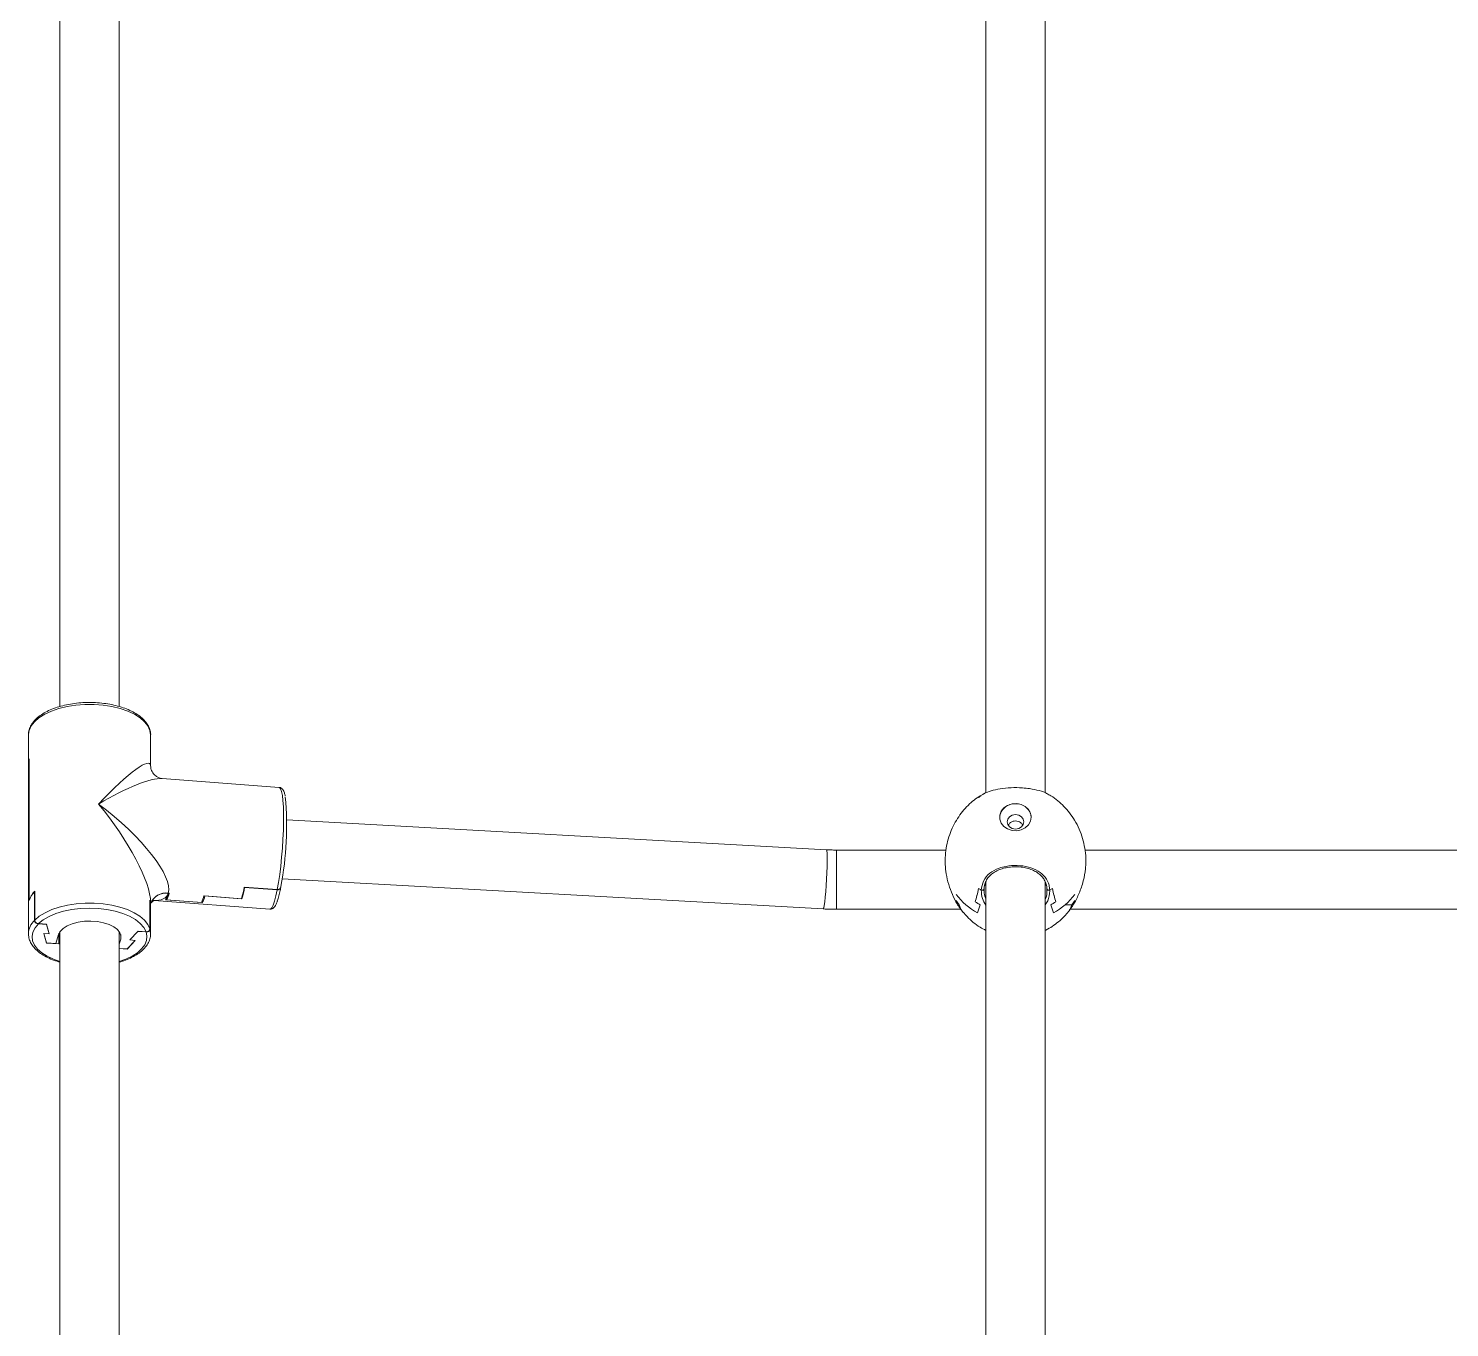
# Model space of a CAD drawing. Header units: millimetres. Extents: x -8092 to 6423, y -6886 to 5604.
# Drawn here: x -461.9 to -78.2, y 3354.1 to 3704.8 of the extents above; entities that cross this region are included whole.
import ezdxf

# ---------------------------------------------------------------- set-up
doc = ezdxf.new("R2010")
doc.units = ezdxf.units.MM
doc.layers.add('DIKOM_ОБЪЕКТ', color=7, linetype='Continuous')

msp = doc.modelspace()

# ---------------------------------------------------------------- linework, layer by layer
at = {"layer": 'DIKOM_ОБЪЕКТ', "color": 7, "linetype": 'Continuous', "lineweight": 15}
for p, q in [((-203.405, 3734.003), (-203.405, 3498.425)), ((-187.405, 3498.422), (-187.405, 3734.019)), ((-453.405, 3720.543), (-453.405, 3521.721)), ((-437.405, 3521.716), (-437.405, 3720.543)), ((-461.905, 3514.034), (-461.902, 3514.183)), ((-461.905, 3514.034), (-461.905, 3506.333)), ((-428.905, 3505.606), (-428.905, 3514.034)), ((-461.721, 3469.407), (-461.721, 3507.565)), ((-461.721, 3507.478), (-461.721, 3469.32)), ((-461.905, 3506.246), (-461.905, 3460.387)), ((-394.226, 3499.892), (-425.819, 3502.278)), ((-246.448, 3483.041), (-392.171, 3491.164)), ((-214.15, 3482.965), (-243.703, 3482.965)), ((-243.703, 3466.965), (-243.703, 3482.965)), ((35.85, 3482.965), (-176.648, 3482.965)), ((-394.724, 3472.312), (-403.623, 3472.984)), ((-403.539, 3472.9), (-403.539, 3472.978)), ((-403.539, 3472.9), (-394.739, 3472.235)), ((-393.384, 3475.207), (-247.338, 3467.066)), ((-203.405, 3474.422), (-203.405, 3238.844)), ((-187.405, 3238.84), (-187.405, 3474.437)), ((-461.721, 3469.407), (-461.695, 3469.404)), ((-460.255, 3471.693), (-460.255, 3463.992)), ((-460.255, 3471.693), (-460.209, 3471.69)), ((-460.209, 3471.827), (-460.209, 3464.04)), ((-429.112, 3469.479), (-429.112, 3461.691)), ((-429.112, 3469.341), (-429.095, 3469.34)), ((-429.095, 3461.639), (-429.095, 3469.34)), ((-428.905, 3468.174), (-428.905, 3468.815)), ((-427.974, 3469.347), (-396.711, 3466.986)), ((-424.89, 3469.52), (-415.001, 3468.774)), ((-424.605, 3470.048), (-424.605, 3469.559)), ((-415.211, 3468.849), (-424.605, 3469.559)), ((-424.145, 3471.328), (-423.898, 3471.309)), ((-415.001, 3468.774), (-415.001, 3469.239)), ((-414.504, 3470.6), (-404.368, 3469.834)), ((-414.257, 3470.581), (-404.269, 3469.827)), ((-404.269, 3469.827), (-404.269, 3470.175)), ((-203.921, 3472.372), (-203.921, 3471.949)), ((-186.701, 3469.224), (-187.405, 3468.15)), ((-428.905, 3460.387), (-428.905, 3468.088)), ((-243.703, 3466.965), (-210.165, 3466.965)), ((-209.607, 3466.237), (-209.431, 3466.237)), ((-205.655, 3466.024), (-204.905, 3468.208)), ((-204.905, 3468.208), (-205.655, 3466.024)), ((-185.905, 3468.208), (-185.155, 3466.024)), ((-185.155, 3466.024), (-185.905, 3468.208)), ((-182.017, 3468.201), (-180.221, 3468.201)), ((-180.642, 3466.965), (39.835, 3466.965)), ((-459.216, 3463.049), (-457.006, 3462.882)), ((-457.036, 3462.935), (-459.168, 3463.096)), ((-456.282, 3460.343), (-457.036, 3462.935)), ((-456.282, 3460.343), (-457.006, 3462.882)), ((-453.405, 3460.961), (-453.405, 3262.139)), ((-437.405, 3262.134), (-437.405, 3460.961)), ((-432.285, 3461.065), (-434.528, 3458.7)), ((-432.344, 3461.019), (-434.528, 3458.7)), ((-432.344, 3461.019), (-430.134, 3460.852)), ((-430.153, 3460.905), (-432.285, 3461.065)), ((-461.905, 3460.387), (-461.888, 3460.008)), ((-456.282, 3460.343), (-457.766, 3460.455)), ((-457.766, 3460.455), (-457.027, 3457.864)), ((-457.766, 3460.455), (-457.027, 3457.915)), ((-457.027, 3457.915), (-457.027, 3457.864)), ((-454.54, 3457.727), (-457.027, 3457.915)), ((-457.027, 3457.864), (-453.665, 3457.611)), ((-454.54, 3457.727), (-453.81, 3460.156)), ((-453.665, 3457.611), (-453.665, 3460.528)), ((-437, 3458.887), (-437.405, 3457.539)), ((-437, 3460.156), (-437, 3458.887)), ((-435.273, 3456.221), (-433.045, 3458.588)), ((-435.243, 3456.27), (-433.045, 3458.588)), ((-433.045, 3458.588), (-434.528, 3458.7)), ((-428.908, 3460.241), (-428.905, 3460.387)), ((-435.243, 3456.27), (-437.405, 3456.433)), ((-437.405, 3456.383), (-435.273, 3456.221)), ((-435.273, 3456.272), (-435.273, 3456.221))]:
    msp.add_line(p, q, dxfattribs=at)
at = {"layer": 'DIKOM_ОБЪЕКТ', "color": 7, "linetype": 'Continuous', "lineweight": 15, "flags": 128}
for points in [[(-461.902, 3514.183), (-461.726, 3515.25), (-461.181, 3516.457), (-460.283, 3517.61), (-459.052, 3518.683), (-457.515, 3519.652), (-455.707, 3520.495), (-453.668, 3521.193), (-451.444, 3521.731), (-449.085, 3522.097), (-446.644, 3522.282), (-444.175, 3522.282), (-441.733, 3522.098), (-439.374, 3521.733), (-437.15, 3521.196), (-435.11, 3520.498), (-433.301, 3519.655), (-431.763, 3518.687), (-430.531, 3517.614), (-429.632, 3516.462), (-429.086, 3515.254), (-428.905, 3514.034)], [(-394.724, 3472.312), (-394.384, 3474.239), (-394.068, 3476.37), (-393.783, 3478.659), (-393.536, 3481.054), (-393.331, 3483.502), (-393.175, 3485.948), (-393.069, 3488.339), (-393.016, 3490.621), (-393.019, 3492.743), (-393.075, 3494.658), (-393.185, 3496.324), (-393.346, 3497.703), (-393.554, 3498.764), (-393.805, 3499.484), (-394.092, 3499.848), (-394.226, 3499.892)], [(-191.155, 3491.837), (-191.344, 3490.753), (-191.894, 3489.766), (-192.755, 3488.962), (-193.852, 3488.414), (-195.088, 3488.17), (-196.351, 3488.252), (-197.53, 3488.652), (-198.521, 3489.336), (-199.234, 3490.241), (-199.608, 3491.289), (-199.608, 3492.385), (-199.234, 3493.433), (-198.521, 3494.338), (-197.53, 3495.022), (-196.351, 3495.422), (-195.088, 3495.504), (-193.852, 3495.26), (-192.755, 3494.712), (-191.894, 3493.909), (-191.344, 3492.921), (-191.155, 3491.837)], [(-195.405, 3492.541), (-196.266, 3492.392), (-196.996, 3491.97), (-197.484, 3491.339), (-197.655, 3490.594), (-197.484, 3489.849), (-196.996, 3489.217), (-196.266, 3488.795), (-195.405, 3488.647), (-194.544, 3488.795), (-193.814, 3489.217), (-193.326, 3489.849), (-193.155, 3490.594), (-193.326, 3491.339), (-193.814, 3491.97), (-194.544, 3492.392), (-195.405, 3492.541)], [(-247.338, 3467.066), (-247.306, 3467.083), (-247.192, 3467.381), (-247.064, 3468.038), (-246.927, 3469.023), (-246.79, 3470.289), (-246.657, 3471.779), (-246.535, 3473.422), (-246.43, 3475.141), (-246.346, 3476.856), (-246.288, 3478.486), (-246.259, 3479.957), (-246.259, 3481.198), (-246.288, 3482.151), (-246.346, 3482.773), (-246.43, 3483.034), (-246.448, 3483.041)], [(-460.209, 3464.04), (-458.967, 3465.098), (-457.427, 3466.052), (-455.621, 3466.882), (-453.591, 3467.569), (-451.38, 3468.097), (-449.037, 3468.455), (-446.614, 3468.636), (-444.165, 3468.635), (-441.743, 3468.452), (-439.402, 3468.091), (-437.193, 3467.561), (-435.165, 3466.873), (-433.362, 3466.041), (-431.825, 3465.085), (-430.588, 3464.026), (-429.676, 3462.886), (-429.112, 3461.691)], [(-396.711, 3466.986), (-396.527, 3467.032), (-396.185, 3467.398), (-395.827, 3468.122), (-395.461, 3469.186), (-395.096, 3470.567), (-394.739, 3472.235)], [(-459.168, 3463.096), (-457.9, 3464.12), (-456.331, 3465.033), (-454.499, 3465.814), (-452.448, 3466.443), (-450.227, 3466.906), (-447.891, 3467.191), (-445.495, 3467.292), (-443.096, 3467.205), (-440.753, 3466.934), (-438.522, 3466.484), (-436.457, 3465.866), (-434.607, 3465.096), (-433.017, 3464.192), (-431.726, 3463.175), (-430.763, 3462.07), (-430.153, 3460.905)], [(-459.216, 3463.049), (-460.119, 3461.964), (-460.686, 3460.824), (-460.903, 3459.654), (-460.765, 3458.48), (-460.276, 3457.331), (-459.447, 3456.232), (-458.297, 3455.208), (-456.851, 3454.282), (-455.144, 3453.477), (-453.405, 3452.866)], [(-437, 3458.887), (-436.92, 3459.777), (-437.212, 3460.656), (-437.861, 3461.485), (-438.84, 3462.228), (-440.106, 3462.853), (-441.604, 3463.333), (-443.267, 3463.646), (-445.024, 3463.778), (-446.798, 3463.725), (-448.511, 3463.488), (-450.088, 3463.077), (-451.461, 3462.512), (-452.569, 3461.815), (-453.363, 3461.018), (-453.81, 3460.156)], [(-428.905, 3460.387), (-428.905, 3460.405), (-429.095, 3461.639)], [(-453.405, 3457.579), (-453.506, 3457.594), (-453.665, 3457.611)], [(-437.405, 3452.866), (-435.621, 3453.495), (-433.92, 3454.304), (-432.481, 3455.232), (-431.339, 3456.258), (-430.518, 3457.359), (-430.037, 3458.509), (-429.908, 3459.683), (-430.134, 3460.852)]]:
    msp.add_lwpolyline(points, dxfattribs=at)
at = {"layer": 'DIKOM_ОБЪЕКТ', "color": 7, "linetype": 'Continuous', "lineweight": 15}
for centre, radius, start, end in [((-457.636, 3506.325), 4.269, 163.11188, 179.89327), ((-457.638, 3506.239), 4.267, 163.10861, 179.89655), ((-477.697, 3489.271), 85.496, 349.1305, 5.39349), ((-195.908, 3481.566), 18.243, 118.63452, 121.21782), ((-195.71, 3491.482), 3.954, 85.58468, 176.15211), ((-195.101, 3491.482), 3.954, 3.84734, 94.41577), ((-436.132, 3479.008), 33.062, 343.89009, 349.50127), ((-435.664, 3478.907), 32.682, 343.86855, 349.40796), ((-196.086, 3487.883), 17.886, 238.7564, 241.39127), ((-194.72, 3487.876), 17.877, 298.60834, 301.24451), ((-456.064, 3467.555), 5.952, 134.13675, 161.87887), ((-456.099, 3467.487), 5.913, 134.65328, 161.9381), ((-433.18, 3468.166), 4.274, 0.10993, 17.8801), ((-433.161, 3468.082), 4.256, 0.07847, 17.19474), ((-424.78, 3466.96), 4.414, 81.72335, 159.15512), ((-424.716, 3466.85), 4.514, 82.74012, 158.13834), ((-431.101, 3473.137), 7.188, 329.78647, 345.41676), ((-431.243, 3473.261), 7.6, 330.85261, 345.12165), ((-421.853, 3472.553), 7.605, 330.85774, 345.1182), ((-421.205, 3472.387), 7.179, 329.77737, 345.42586), ((-198.167, 3478.487), 16.128, 214.33489, 219.62867), ((-197.051, 3481.776), 17.95, 216.90706, 241.35522), ((-196.163, 3485.319), 19.215, 238.22809, 242.93638), ((-194.65, 3485.324), 19.221, 297.06449, 301.77132), ((-193.76, 3481.776), 17.95, 298.64484, 323.09288), ((-192.642, 3478.487), 16.127, 320.3714, 325.66551), ((-456.828, 3460.243), 5.079, 132.43407, 178.3817)]:
    msp.add_arc(centre, radius, start, end, dxfattribs=at)
for centre, major_axis, ratio, start_param, end_param in [((-445.405, 3487.21), (16.268, 19.056), 0.1445614, 6.1154456, 7.5367206), ((-445.405, 3487.21), (21.171, 14.357), 0.2181448, 0.2680119, 1.308825), ((-445.405, 3487.21), (20.81, -16.751), 0.2983621, 0.1206052, 1.6914015), ((-445.405, 3487.21), (-15.518, 21.054), 0.266356, 3.4883684, 4.9096435), ((-195.405, 3474.39), (8.5, 0), 0.3570899, 3.321044, 3.4862938), ((-195.405, 3474.39), (8.5, 0), 0.3570899, 5.9384841, 6.1049024), ((-445.405, 3487.21), (-15.518, 21.054), 0.266356, 3.4759652, 3.4883684), ((-445.405, 3487.21), (20.81, -16.751), 0.2983621, 5.8829027, 6.4037905)]:
    msp.add_ellipse(centre, major_axis=major_axis, ratio=ratio, start_param=start_param, end_param=end_param, dxfattribs=at)
for points, knots in [([(-428.929, 3513.781), (-428.921, 3513.831), (-428.845, 3514.293), (-429.007, 3515.181), (-429.425, 3516.386), (-430.167, 3517.531), (-431.187, 3518.607), (-432.49, 3519.6), (-434.049, 3520.488), (-435.83, 3521.249), (-437.792, 3521.871), (-439.895, 3522.343), (-442.099, 3522.659), (-444.363, 3522.814), (-446.646, 3522.807), (-448.906, 3522.638), (-451.1, 3522.308), (-453.189, 3521.824), (-455.134, 3521.192), (-456.9, 3520.418), (-458.455, 3519.512), (-459.764, 3518.483), (-460.799, 3517.343), (-461.503, 3516.115), (-461.865, 3515.052), (-461.862, 3514.412), (-461.861, 3514.209)], [0, 0, 0, 0, 0.0050455, 0.0466166, 0.0879643, 0.1300007, 0.1733198, 0.217748, 0.2627288, 0.3077817, 0.3527182, 0.3975191, 0.4422112, 0.486835, 0.5314302, 0.5760345, 0.6206777, 0.665401, 0.71025, 0.755273, 0.8005109, 0.8459554, 0.8913794, 0.936213, 0.9797459, 1, 1, 1, 1]), ([(-425.874, 3502.29), (-425.934, 3502.294), (-426.115, 3502.307), (-426.742, 3502.479), (-427.575, 3502.966), (-428.317, 3503.751), (-428.756, 3504.617), (-428.897, 3505.279), (-428.897, 3505.476), (-428.896, 3505.545)], [0, 0, 0, 0, 0.0830267, 0.2482788, 0.4188043, 0.5946341, 0.7658412, 0.9183673, 1, 1, 1, 1]), ([(-392.597, 3497.559), (-392.62, 3497.695), (-392.712, 3498.225), (-392.9, 3498.763), (-393.197, 3499.318), (-393.574, 3499.685), (-394.006, 3499.917), (-394.229, 3499.881), (-394.256, 3499.876)], [0, 0, 0, 0, 0.1152548, 0.4481733, 0.652542, 0.8193349, 0.9780376, 1, 1, 1, 1]), ([(-186.923, 3498.189), (-186.973, 3498.229), (-187.277, 3498.471), (-188.894, 3499.006), (-191.215, 3499.518), (-193.857, 3499.816), (-196.629, 3499.854), (-199.629, 3499.528), (-202.069, 3498.956), (-203.534, 3498.456), (-203.846, 3498.228), (-203.902, 3498.187)], [0, 0, 0, 0, 0.0296668, 0.1808961, 0.3225082, 0.415334, 0.5546198, 0.6937408, 0.8321592, 0.9698577, 1, 1, 1, 1]), ([(-203.91, 3498.201), (-204.392, 3497.93), (-205.48, 3497.319), (-207.054, 3496.124), (-208.647, 3494.645), (-210.116, 3492.925), (-211.428, 3490.985), (-212.542, 3488.843), (-213.429, 3486.527), (-214.049, 3484.068), (-214.402, 3481.574), (-214.388, 3479.907), (-214.381, 3479.102)], [0, 0, 0, 0, 0.0712353, 0.160951, 0.2550128, 0.3531419, 0.4550629, 0.5604758, 0.6690293, 0.7803165, 0.8938918, 1, 1, 1, 1]), ([(-176.454, 3479.069), (-176.433, 3479.66), (-176.38, 3481.135), (-176.657, 3483.493), (-177.244, 3486.101), (-178.163, 3488.628), (-179.345, 3490.934), (-180.736, 3492.983), (-182.267, 3494.759), (-183.967, 3496.3), (-185.521, 3497.454), (-186.553, 3497.998), (-186.921, 3498.193)], [0, 0, 0, 0, 0.0777581, 0.1941553, 0.311231, 0.4285692, 0.5460013, 0.6495595, 0.7509616, 0.8500155, 0.9464785, 1, 1, 1, 1]), ([(-197.365, 3489.68), (-197.329, 3489.756), (-197.193, 3490.044), (-196.738, 3490.443), (-196.093, 3490.78), (-195.62, 3490.819), (-195.405, 3490.837)], [0, 0, 0, 0, 0.111148, 0.4206243, 0.7364456, 1, 1, 1, 1]), ([(-195.405, 3490.837), (-195.156, 3490.813), (-194.658, 3490.765), (-194.009, 3490.392), (-193.588, 3490.014), (-193.474, 3489.752), (-193.454, 3489.705)], [0, 0, 0, 0, 0.3081681, 0.6160777, 0.9303478, 1, 1, 1, 1]), ([(-243.703, 3482.965), (-244.239, 3482.969), (-245.155, 3482.977), (-246.069, 3483.022), (-246.448, 3483.041)], [0, 0, 0, 0, 0.585254, 1, 1, 1, 1]), ([(-214.382, 3479.102), (-214.317, 3478.246), (-214.184, 3476.494), (-213.455, 3473.611), (-212.426, 3470.82), (-211.389, 3468.707), (-210.778, 3467.857), (-210.583, 3467.587)], [0, 0, 0, 0, 0.2030888, 0.4158024, 0.6393211, 0.8851498, 1, 1, 1, 1]), ([(-204.651, 3472.181), (-204.518, 3473.006), (-204.246, 3474.706), (-202.505, 3476.771), (-200.241, 3478.014), (-197.674, 3478.703), (-194.91, 3478.904), (-191.864, 3478.474), (-189.218, 3477.391), (-187.277, 3475.69), (-186.336, 3473.843), (-186.206, 3472.616), (-186.16, 3472.181)], [0, 0, 0, 0, 0.111438, 0.2293611, 0.3390151, 0.4101111, 0.5167106, 0.6232575, 0.7293941, 0.8348019, 0.941414, 1, 1, 1, 1]), ([(-202.563, 3475.749), (-202.268, 3476.055), (-201.669, 3476.674), (-200.453, 3477.399), (-199.059, 3477.955), (-197.527, 3478.311), (-195.918, 3478.47), (-194.291, 3478.434), (-192.703, 3478.202), (-191.225, 3477.775), (-189.906, 3477.162), (-188.799, 3476.374), (-187.915, 3475.43), (-187.303, 3474.334), (-186.974, 3473.36), (-186.96, 3472.744), (-186.956, 3472.555)], [0, 0, 0, 0, 0.0729756, 0.1479946, 0.222434, 0.296463, 0.3702254, 0.4443373, 0.5183468, 0.5922682, 0.6656041, 0.7389491, 0.8126114, 0.8882787, 0.9657331, 1, 1, 1, 1]), ([(-180.22, 3467.607), (-180, 3467.914), (-179.334, 3468.845), (-178.41, 3470.792), (-177.608, 3472.927), (-176.954, 3475.117), (-176.51, 3477.288), (-176.456, 3478.673), (-176.44, 3479.069)], [0, 0, 0, 0, 0.1296284, 0.3931309, 0.5236432, 0.6586043, 0.9024239, 1, 1, 1, 1]), ([(-394.764, 3469.006), (-394.727, 3469.1), (-394.556, 3469.522), (-394.281, 3470.534), (-393.968, 3471.861), (-393.786, 3472.808), (-393.714, 3473.182)], [0, 0, 0, 0, 0.0994596, 0.4496592, 0.7831319, 1, 1, 1, 1]), ([(-393.75, 3473.07), (-393.758, 3472.983), (-393.775, 3472.79), (-393.93, 3472.527), (-394.186, 3472.327), (-394.474, 3472.232), (-394.663, 3472.234), (-394.739, 3472.235)], [0, 0, 0, 0, 0.1871969, 0.4187346, 0.6429179, 0.8564614, 1, 1, 1, 1]), ([(-393.735, 3473.148), (-393.74, 3473.078), (-393.754, 3472.9), (-393.885, 3472.642), (-394.104, 3472.449), (-394.365, 3472.335), (-394.569, 3472.304), (-394.699, 3472.311), (-394.724, 3472.312)], [0, 0, 0, 0, 0.1531627, 0.38578459, 0.6118451, 0.75339575, 0.953704, 1, 1, 1, 1]), ([(-206.28, 3468.984), (-206.126, 3469.517), (-205.816, 3470.592), (-205.515, 3471.922), (-205.364, 3472.591)], [0, 0, 0, 0, 0.4965548, 1, 1, 1, 1]), ([(-205.364, 3472.591), (-205.513, 3471.931), (-205.814, 3470.6), (-206.124, 3469.525), (-206.28, 3468.984)], [0, 0, 0, 0, 0.4964761, 1, 1, 1, 1]), ([(-203.89, 3472.591), (-203.897, 3472.535), (-203.909, 3472.423), (-204.008, 3472.275), (-204.15, 3472.167), (-204.319, 3472.115), (-204.488, 3472.117), (-204.595, 3472.152), (-204.645, 3472.178), (-204.651, 3472.181)], [0, 0, 0, 0, 0.1778319, 0.3555126, 0.5284741, 0.6893838, 0.8389013, 0.9831151, 1, 1, 1, 1]), ([(-204.651, 3472.181), (-204.603, 3472.16), (-204.508, 3472.119), (-204.346, 3472.113), (-204.191, 3472.151), (-204.055, 3472.233), (-203.95, 3472.353), (-203.897, 3472.479), (-203.892, 3472.562), (-203.89, 3472.591)], [0, 0, 0, 0, 0.1452852, 0.29071514, 0.4345873, 0.582113, 0.73846635, 0.90611846, 1, 1, 1, 1]), ([(-203.89, 3472.591), (-203.919, 3471.804), (-203.953, 3470.857), (-203.484, 3469.975), (-203.405, 3469.825)], [0, 0, 0, 0, 0.830644, 1, 1, 1, 1]), ([(-203.854, 3472.554), (-203.839, 3472.824), (-203.801, 3473.538), (-203.371, 3474.597), (-202.937, 3475.399), (-202.58, 3475.733), (-202.563, 3475.749)], [0, 0, 0, 0, 0.2308902, 0.6101348, 0.9805581, 1, 1, 1, 1]), ([(-187.405, 3469.627), (-187.405, 3469.627), (-186.909, 3470.437), (-186.876, 3471.476), (-186.915, 3472.455), (-186.92, 3472.591)], [0, 0, 0, 0, 0.0004223, 0.8605112, 1, 1, 1, 1]), ([(-186.16, 3472.181), (-186.207, 3472.16), (-186.302, 3472.119), (-186.465, 3472.113), (-186.62, 3472.151), (-186.756, 3472.233), (-186.86, 3472.353), (-186.913, 3472.479), (-186.918, 3472.562), (-186.92, 3472.591)], [0, 0, 0, 0, 0.145292, 0.2907155, 0.4345816, 0.5821134, 0.7384672, 0.9061176, 1, 1, 1, 1]), ([(-186.92, 3472.591), (-186.914, 3472.535), (-186.901, 3472.423), (-186.803, 3472.275), (-186.66, 3472.167), (-186.491, 3472.115), (-186.323, 3472.117), (-186.215, 3472.152), (-186.165, 3472.178), (-186.16, 3472.181)], [0, 0, 0, 0, 0.17783402, 0.35551559, 0.52847802, 0.68938217, 0.83890049, 0.98311499, 1, 1, 1, 1]), ([(-185.447, 3472.591), (-185.297, 3471.931), (-184.997, 3470.6), (-184.686, 3469.525), (-184.53, 3468.984)], [0, 0, 0, 0, 0.4964762, 1, 1, 1, 1]), ([(-184.53, 3468.984), (-184.684, 3469.517), (-184.995, 3470.592), (-185.295, 3471.922), (-185.447, 3472.591)], [0, 0, 0, 0, 0.4965549, 1, 1, 1, 1]), ([(-428.804, 3468.678), (-428.776, 3468.728), (-428.68, 3468.897), (-428.319, 3469.221), (-427.971, 3469.365), (-427.956, 3469.366), (-427.949, 3469.366)], [0, 0, 0, 0, 0.1454732, 0.4899137, 0.7898017, 1, 1, 1, 1]), ([(-396.682, 3467.002), (-396.492, 3467.012), (-396.096, 3467.034), (-395.669, 3467.353), (-395.325, 3467.758), (-395.036, 3468.264), (-394.85, 3468.772), (-394.764, 3469.006)], [0, 0, 0, 0, 0.1507644, 0.3139835, 0.5021648, 0.7705937, 1, 1, 1, 1]), ([(-203.405, 3468.064), (-203.774, 3468.671), (-204.576, 3469.99), (-204.625, 3471.412), (-204.651, 3472.181)], [0, 0, 0, 0, 0.4597216, 1, 1, 1, 1]), ([(-186.16, 3472.181), (-186.157, 3472.091), (-186.125, 3471.111), (-186.427, 3470.123), (-186.701, 3469.224)], [0, 0, 0, 0, 0.0913787, 1, 1, 1, 1]), ([(-247.338, 3467.066), (-246.63, 3467.032), (-245.419, 3466.975), (-244.206, 3466.968), (-243.703, 3466.965)], [0, 0, 0, 0, 0.5852515, 1, 1, 1, 1]), ([(-209.607, 3466.237), (-209.851, 3466.557), (-210.343, 3467.201), (-210.507, 3467.866), (-210.589, 3468.201)], [0, 0, 0, 0, 0.49647745, 1, 1, 1, 1]), ([(-210.589, 3468.201), (-210.508, 3467.87), (-210.345, 3467.206), (-209.854, 3466.561), (-209.607, 3466.237)], [0, 0, 0, 0, 0.496586, 1, 1, 1, 1]), ([(-210.586, 3467.585), (-210.411, 3467.303), (-210.155, 3466.892), (-209.83, 3466.531), (-209.729, 3466.417)], [0, 0, 0, 0, 0.6858261, 1, 1, 1, 1]), ([(-209.538, 3466.198), (-209.199, 3465.789), (-208.374, 3464.793), (-206.841, 3463.434), (-205.137, 3462.177), (-203.938, 3461.551), (-203.405, 3461.273)], [0, 0, 0, 0, 0.2019195, 0.4917488, 0.7739988, 1, 1, 1, 1]), ([(-187.405, 3461.265), (-187.329, 3461.3), (-186.65, 3461.605), (-185.427, 3462.373), (-183.756, 3463.605), (-182.293, 3464.946), (-181.48, 3465.936), (-181.125, 3466.368)], [0, 0, 0, 0, 0.0306559, 0.2718268, 0.5263701, 0.7932445, 1, 1, 1, 1]), ([(-181.125, 3466.368), (-180.996, 3466.513), (-180.653, 3466.896), (-180.381, 3467.331), (-180.212, 3467.601)], [0, 0, 0, 0, 0.3776594, 1, 1, 1, 1]), ([(-180.221, 3468.201), (-180.3, 3467.87), (-180.449, 3467.248), (-180.905, 3466.645), (-181.119, 3466.363)], [0, 0, 0, 0, 0.5309979, 1, 1, 1, 1]), ([(-180.221, 3468.201), (-180.3, 3467.87), (-180.449, 3467.248), (-180.905, 3466.645), (-181.119, 3466.363)], [0, 0, 0, 0, 0.5309979, 1, 1, 1, 1]), ([(-459.216, 3463.049), (-459.23, 3463.05), (-459.367, 3463.062), (-459.625, 3463.129), (-459.939, 3463.321), (-460.134, 3463.554), (-460.237, 3463.783), (-460.249, 3463.919), (-460.255, 3463.992)], [0, 0, 0, 0, 0.02608194, 0.25835562, 0.48829282, 0.70933853, 0.84357464, 1, 1, 1, 1]), ([(-459.168, 3463.096), (-459.265, 3463.11), (-459.485, 3463.141), (-459.764, 3463.281), (-459.999, 3463.483), (-460.158, 3463.722), (-460.208, 3463.925), (-460.209, 3464.03), (-460.209, 3464.04)], [0, 0, 0, 0, 0.1825857, 0.4148536, 0.5691903, 0.7738768, 0.9787901, 1, 1, 1, 1]), ([(-429.112, 3461.691), (-429.112, 3461.681), (-429.113, 3461.579), (-429.16, 3461.387), (-429.328, 3461.154), (-429.583, 3460.985), (-429.872, 3460.9), (-430.069, 3460.903), (-430.153, 3460.905)], [0, 0, 0, 0, 0.020991, 0.2209716, 0.4213703, 0.6274688, 0.8430784, 1, 1, 1, 1]), ([(-429.095, 3461.639), (-429.104, 3461.556), (-429.122, 3461.38), (-429.272, 3461.145), (-429.509, 3460.961), (-429.809, 3460.852), (-430.028, 3460.852), (-430.134, 3460.852)], [0, 0, 0, 0, 0.1813494, 0.3816677, 0.5866963, 0.8003047, 1, 1, 1, 1]), ([(-461.846, 3459.942), (-461.83, 3459.709), (-461.786, 3459.063), (-461.37, 3458.035), (-460.647, 3456.889), (-459.621, 3455.814), (-458.321, 3454.82), (-456.758, 3453.936), (-455.116, 3453.215), (-453.928, 3452.861), (-453.405, 3452.705)], [0, 0, 0, 0, 0.0726813, 0.2019573, 0.3333832, 0.4688099, 0.60771, 0.7483447, 0.8892038, 1, 1, 1, 1]), ([(-437.405, 3452.7), (-436.83, 3452.875), (-435.594, 3453.253), (-433.913, 3454.004), (-432.355, 3454.908), (-431.047, 3455.938), (-430.011, 3457.078), (-429.308, 3458.306), (-428.945, 3459.37), (-428.948, 3460.011), (-428.949, 3460.215)], [0, 0, 0, 0, 0.1191726, 0.2559877, 0.393452, 0.5315377, 0.6695743, 0.8058094, 0.9380792, 1, 1, 1, 1])]:
    msp.add_open_spline(points, degree=3, knots=knots, dxfattribs=at)

doc.saveas('drawing.dxf')
